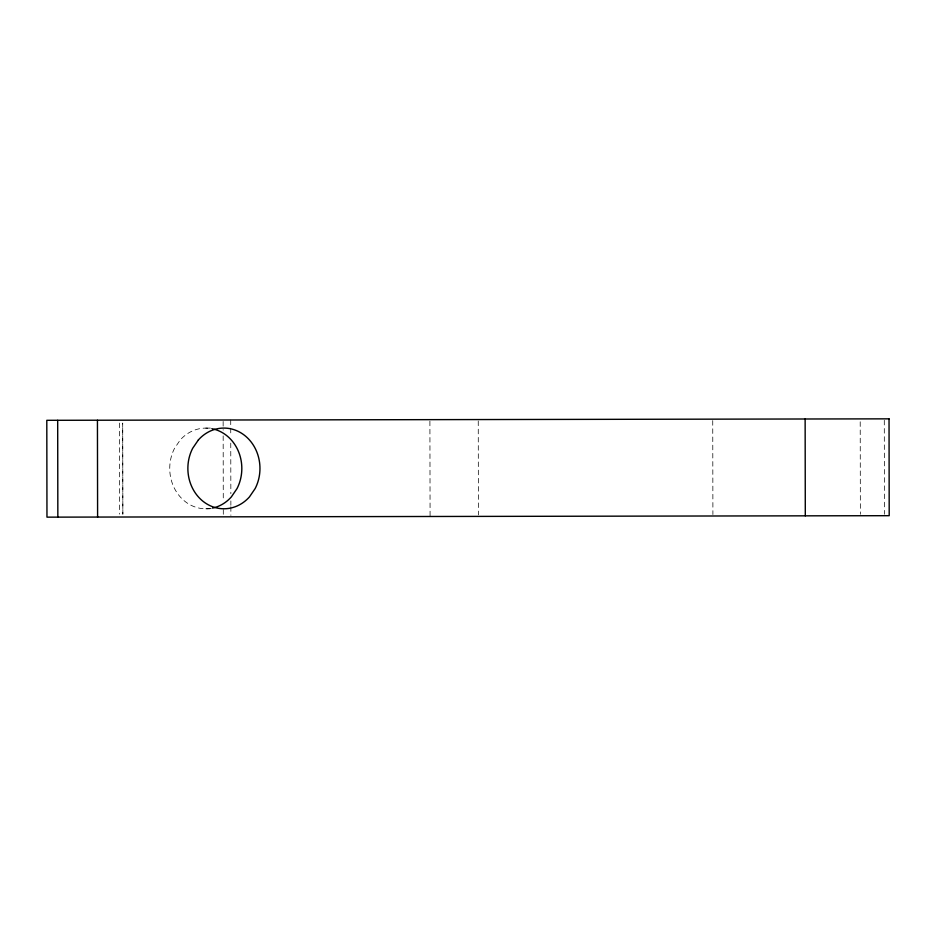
<?xml version="1.0" encoding="UTF-8"?>
<svg xmlns="http://www.w3.org/2000/svg" width="936" height="936" viewBox="0 0 936 936"><rect width="100%" height="100%" fill="white"/><g stroke="black" fill="none" stroke-linecap="round" stroke-linejoin="round"><path stroke-width="0.7" stroke-dasharray="4.68 3.51" d="M205.709 428.103L211.29 428.091M205.85 508.81L210.038 508.798M884.286 420.299L884.45 514.25M860.207 421.785L860.36 514.297M712.741 420.592L712.904 514.554M478.249 421.001L478.413 514.952M429.905 421.095L430.08 516.485M230.724 419.995L230.747 435.895M230.759 443.114L230.853 493.705M230.864 500.935L230.864 505.276M230.864 506.715L230.888 515.385M223.142 421.446L223.154 430.127M223.166 435.907L223.271 500.947M223.294 509.617L223.306 515.408M119.457 423.072L119.621 514.133M211.232 508.353A40.353 36.048 89.9 0 1 176.038 491.236A40.353 36.048 89.9 0 1 174.529 448.332L180.239 439.967A40.353 36.048 89.9 0 1 212.425 428.805M122.862 514.133L122.698 423.072L122.85 514.133"/><path stroke-width="1.4" d="M805.135 418.989L805.299 515.83M97.438 420.229L97.601 517.07M57.681 420.299L57.845 517.14M212.425 428.805A40.353 36.048 89.9 0 1 237.03 488.58L231.321 496.946A40.353 36.048 89.9 0 1 212.566 508.096M198.374 439.943L192.664 448.309A40.353 36.048 89.9 0 0 202.024 500.479A40.353 36.048 89.9 0 0 249.456 496.911L255.165 488.545A40.353 36.048 89.9 0 0 245.805 436.375A40.353 36.048 89.9 0 0 198.374 439.943M889.036 418.848L46.8 420.311L46.964 517.152L889.2 515.689L889.036 418.848"/></g></svg>
